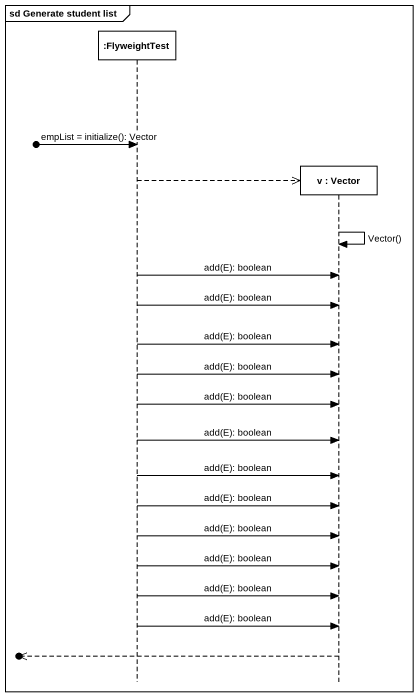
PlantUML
@startuml
mainframe sd Generate student list
hide footbox
participant ":FlyweightTest" as FlyweightTest
participant "v : Vector" as v

[o-> FlyweightTest : empList = initialize(): Vector
FlyweightTest -->> v **
v -> v : Vector()
FlyweightTest -> v : add(E): boolean
FlyweightTest -> v : add(E): boolean
FlyweightTest -> v : add(E): boolean
FlyweightTest -> v : add(E): boolean
FlyweightTest -> v : add(E): boolean
FlyweightTest -> v : add(E): boolean
FlyweightTest -> v : add(E): boolean
FlyweightTest -> v : add(E): boolean
FlyweightTest -> v : add(E): boolean
FlyweightTest -> v : add(E): boolean
FlyweightTest -> v : add(E): boolean
FlyweightTest -> v : add(E): boolean
[o<<-- v
@enduml
